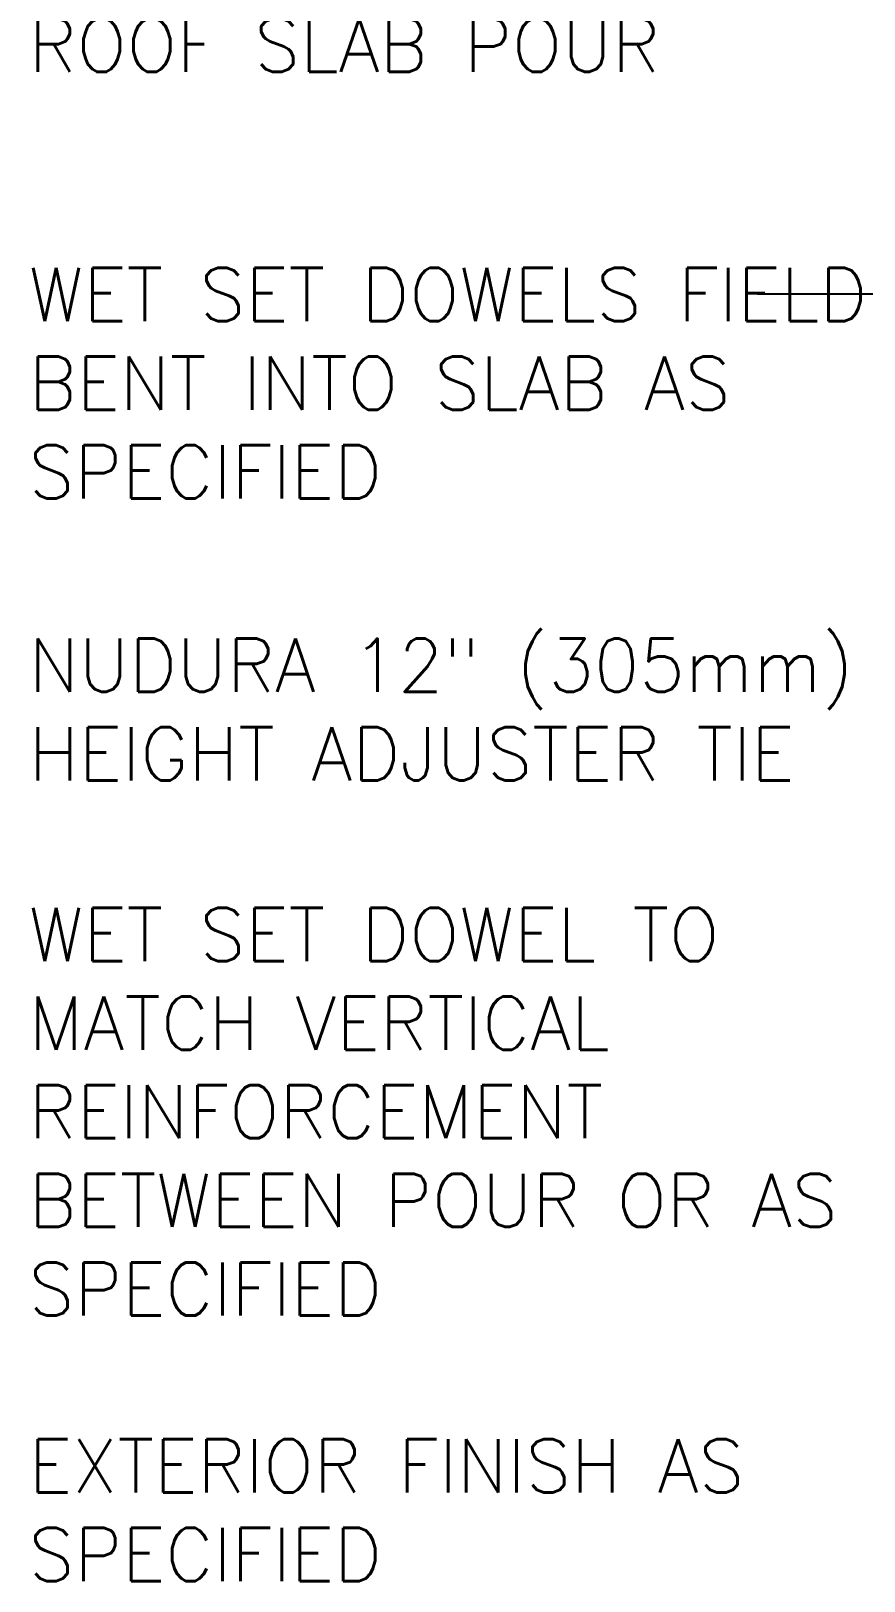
# Model space of a CAD drawing. Header units: inches. Extents: x 189 to 291, y 117 to 193.
# Drawn here: x 239.27 to 251.02, y 140.3 to 162.16 of the extents above; entities that cross this region are included whole.
import ezdxf

# ---------------------------------------------------------------- set-up
doc = ezdxf.new("R2010")
doc.units = ezdxf.units.IN
doc.header["$LTSCALE"] = 0.5
doc.header["$MEASUREMENT"] = 0
doc.layers.add('TEXT', color=4, linetype='Continuous')
doc.styles.add('DIM', font='romans.shx', dxfattribs={"width": 0.7})
doc.styles.add('ROMANS', font='romans.shx', dxfattribs={"height": 0.75})
doc.dimstyles.new('ext_12', dxfattribs={"dimscale": 12, "dimtxt": 0.09375, "dimasz": 0.09375, "dimexe": 0.09375, "dimexo": 0.0625, "dimgap": 0.0625, "dimtad": 1, "dimdec": 1, "dimzin": 2, "dimdsep": 46, "dimlunit": 4, "dimtxsty": 'DIM', "dimcen": 0.09, "dimdle": 0.09375, "dimclrt": 4, "dimadec": 0, "dimazin": 0, "dimtfac": 1, "dimtdec": 1, "dimtmove": 2, "dimatfit": 3, "dimfxl": 1, "dimfrac": 2, "dimtolj": 1, "dimtzin": 0, "dimarcsym": 0})

msp = doc.modelspace()

# ---------------------------------------------------------------- texts
at = {"layer": 'TEXT', "char_height": 0.75, "attachment_point": 4, "style": 'ROMANS'}
for s, insert, width in [('ADDITIONAL BRACING REQUIRED DURING ROOF SLAB POUR', (239.236, 163.21), 12.17415), ('\\PWET SET DOWELS FIELD BENT INTO SLAB AS SPECIFIED', (239.236, 157.819), 13.38313), ('NUDURA 12" (305mm) HEIGHT ADJUSTER TIE', (239.236, 152.589), 13.38313), ('WET SET DOWEL TO MATCH VERTICAL REINFORCEMENT BETWEEN POUR OR AS SPECIFIED', (239.236, 146.916), 13.47255), ('EXTERIOR FINISH AS SPECIFIED', (239.236, 141.296), 13.47255)]:
    msp.add_mtext(s, dxfattribs=dict(at, insert=insert, width=width))

# ---------------------------------------------------------------- leaders
at = {"layer": 'TEXT'}
msp.add_leader([(264.438, 156.711), (253.686, 158.449), (249.514, 158.449)], dimstyle='ext_12', override={"dimgap": 0.0625, "dimtad": 0}, dxfattribs=at)

doc.saveas('drawing.dxf')
